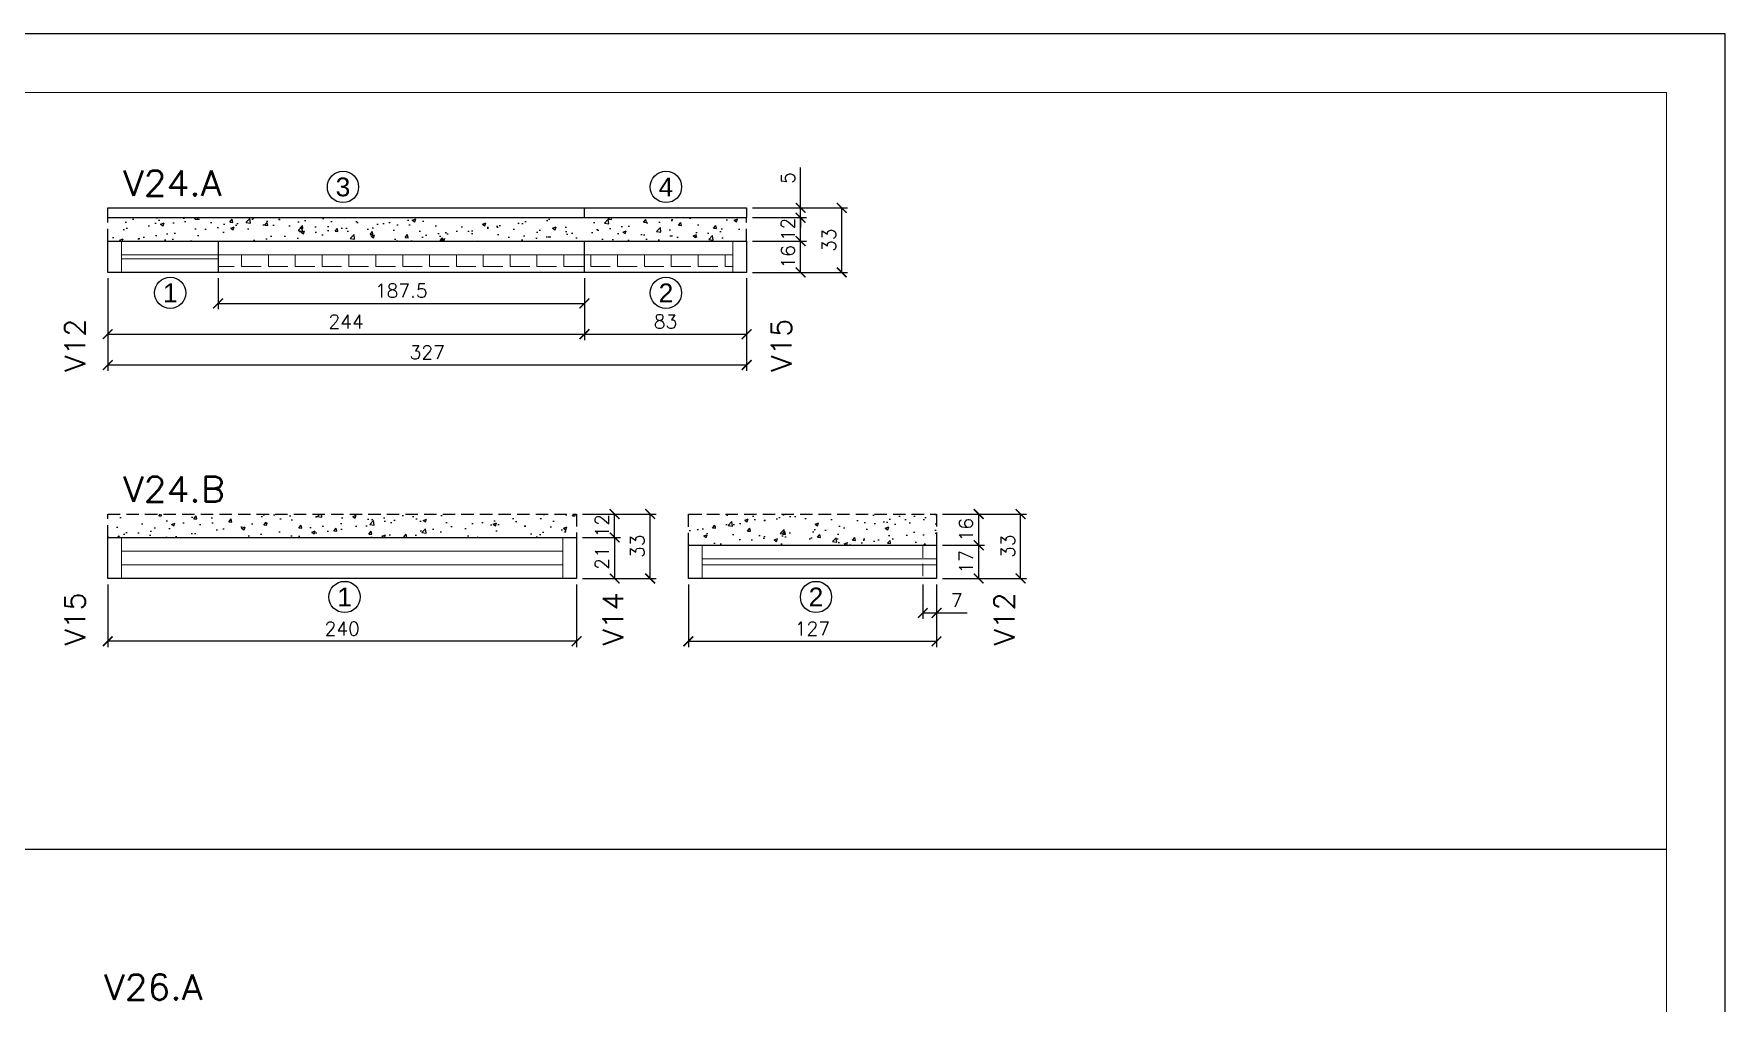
# Model space of a CAD drawing. Extents: x -23436 to 4767, y -4638 to 9755.
# Drawn here: x -16887 to -16021, y -1114 to -618 of the extents above; entities that cross this region are included whole.
import ezdxf
from ezdxf.enums import TextEntityAlignment as Align

# ---------------------------------------------------------------- set-up
doc = ezdxf.new("R2010")
doc.units = 0
doc.header["$PDMODE"] = 2
doc.header["$PDSIZE"] = 10
doc.linetypes.add('HIDDEN', pattern=[9.525, 6.35, -3.175])
doc.layers.get('0').update_dxf_attribs({"lineweight": 13})
doc.layers.get('Defpoints').update_dxf_attribs({"lineweight": 13})
for name, color, linetype in [('Concreto', 250, 'HIDDEN'), ('Cota', 4, 'Continuous'), ('MB Logo', 255, 'Continuous'), ('Painéis', 200, 'Continuous'), ('Romaneio', 10, 'Continuous')]:
    doc.layers.add(name, color=color, linetype=linetype)
for name, color, linetype, lineweight in [('FOLHA MB', 7, 'Continuous', 13), ('Sarr 2.2x7', 40, 'Continuous', 9), ('Texto Seção', 7, 'Continuous', 15)]:
    doc.layers.add(name, color=color, linetype=linetype, lineweight=lineweight)
doc.layers.add('Laje_Perimetro', color=7, linetype='Continuous', plot=False)
doc.styles.add('ARIAL', font='arial.ttf', dxfattribs={"oblique": 15, "height": 25})
doc.styles.add('REGUA-120', font='ROMANS.shx', dxfattribs={"height": 15})
doc.styles.add('ROMANS', font='romans.shx')
doc.dimstyles.new('Cota Paínel', dxfattribs={"dimtxt": 7, "dimasz": 5, "dimexe": 3, "dimexo": 3, "dimgap": 3, "dimtad": 1, "dimdec": 1, "dimzin": 12, "dimdsep": 46, "dimtxsty": 'ROMANS', "dimblk": 'ARCHTICK', "dimcen": 0, "dimclrd": 4, "dimclre": 4, "dimclrt": 1, "dimadec": 1, "dimazin": 3, "dimtfac": 1, "dimtdec": 1, "dimtmove": 0, "dimatfit": 3, "dimldrblk": 'OBLIQUE', "dimfxl": 1, "dimtolj": 1, "dimtzin": 12, "dimarcsym": 0})
pattern_1 = [(50, (-157.003, 27.208), (17.931505, -1.568803), [1.875, -20.625]), (355, (-157.003, 27.208), (-3.468783, 18.804803), [1.5, -16.5]), (100.45144, (-155.509, 27.077), (14.462721, 17.236), [1.593505, -17.528553]), (46.1842, (-157.003, 32.208), (26.681033, -4.137982), [2.8125, -30.9375]), (96.63564, (-154.78, 31.863), (23.36655, 24.352965), [2.39026, -26.292844]), (351.18416, (-157.003, 32.208), (23.36655, 24.352965), [2.25, -24.75]), (21, (-154.503, 30.958), (14.922676, -10.065472), [1.875, -20.625]), (326, (-154.503, 30.958), (6.082883, 18.128751), [1.5, -16.5]), (71.45144, (-153.26, 30.119), (21.00556, 8.063279), [1.593505, -17.528553]), (37.5, (-157.003, 27.208), (0.3039964, 8.3223463), [0, -16.3, 0, -16.75, 0, -16.5625]), (7.5, (-157.003, 27.208), (6.5767384, 9.860293), [0, -9.55, 0, -15.925, 0, -6.3125]), (327.5, (-162.578, 27.208), (13.345561, -0.5638718), [0, -6.25, 0, -19.5, 0, -25.875]), (317.5, (-165.078, 27.208), (14.579654, 2.5026246), [0, -8.125, 0, -12.95, 0, -18.375])]

# ---------------------------------------------------------------- blocks, each defined once
blk = doc.blocks.new('A$C169d8357')
at = {"layer": 'FOLHA MB', "color": 1}
for points in [[(0, 1199.94), (0, 149.94), (1485.02, 149.94), (1485.02, 1199.94)], [(70, 1169.94), (70, 179.94), (1455.02, 179.94), (1455.02, 1169.94)]]:
    blk.add_lwpolyline(points, close=True, dxfattribs=at)
blk = doc.blocks.new('_ArchTick')
at = {"color": 0, "linetype": 'ByBlock', "const_width": 0.15}
blk.add_lwpolyline([(-0.5, -0.5), (0.5, 0.5)], dxfattribs=at)
blk = doc.blocks.new('*D1217')
at = {"layer": 'Cota', "color": 4, "lineweight": -2, "transparency": 16777216}
for p, q in [((-16432.03, -899.51), (-16432.03, -917.12)), ((-16425.03, -899.51), (-16425.03, -917.12)), ((-16432.03, -914.12), (-16425.03, -914.12)), ((-16425.03, -914.12), (-16409.37, -914.12))]:
    blk.add_line(p, q, dxfattribs=at)
at = {"layer": 'Defpoints', "color": 0, "transparency": 16777216}
for p in [(-16432.03, -896.51), (-16425.03, -896.51), (-16425.03, -914.12)]:
    blk.add_point(p, dxfattribs=at)
at = {"layer": 'Cota', "color": 4, "lineweight": -2, "transparency": 16777216, "xscale": 5, "yscale": 5, "zscale": 5, "rotation": 180}
blk.add_blockref('_ArchTick', (-16432.03, -914.12), dxfattribs=at)
at = {"layer": 'Cota', "color": 4, "lineweight": -2, "transparency": 16777216, "xscale": 5, "yscale": 5, "zscale": 5}
blk.add_blockref('_ArchTick', (-16425.03, -914.12), dxfattribs=at)
at = {"layer": 'Cota', "color": 1, "transparency": 16777216, "insert": (-16414.7, -907.62), "char_height": 7, "attachment_point": 5, "style": 'ROMANS'}
blk.add_mtext('\\A1;7', dxfattribs=at)
blk = doc.blocks.new('_OBLIQUE')
at = {"color": 0, "linetype": 'ByBlock', "lineweight": -2}
for p, q in [((0, 0), (-1, 0)), ((-0.5, -0.5), (0.5, 0.5))]:
    blk.add_line(p, q, dxfattribs=at)
blk = doc.blocks.new('*D1218')
at = {"layer": 'Cota', "color": 4, "lineweight": -2, "transparency": 16777216}
for p, q in [((-16422.03, -879.51), (-16400.43, -879.51)), ((-16403.43, -896.51), (-16403.43, -879.51)), ((-16422.03, -896.51), (-16400.43, -896.51))]:
    blk.add_line(p, q, dxfattribs=at)
at = {"layer": 'Defpoints', "color": 0, "transparency": 16777216}
for p in [(-16425.03, -879.51), (-16403.43, -879.51), (-16425.03, -896.51)]:
    blk.add_point(p, dxfattribs=at)
at = {"layer": 'Cota', "color": 4, "lineweight": -2, "transparency": 16777216, "xscale": 5, "yscale": 5, "zscale": 5}
for p, rotation in [((-16403.43, -879.51), 90), ((-16403.43, -896.51), 270)]:
    blk.add_blockref('_ArchTick', p, dxfattribs=dict(at, rotation=rotation))
at = {"layer": 'Cota', "color": 1, "transparency": 16777216, "insert": (-16409.93, -888.01), "char_height": 7, "attachment_point": 5, "rotation": 90, "style": 'ROMANS'}
blk.add_mtext('\\A1;17', dxfattribs=at)
blk = doc.blocks.new('*D1219')
at = {"layer": 'Cota', "color": 4, "lineweight": -2, "transparency": 16777216}
for p, q in [((-16422.03, -863.51), (-16400.43, -863.51)), ((-16403.43, -879.51), (-16403.43, -863.51)), ((-16422.03, -879.51), (-16400.43, -879.51))]:
    blk.add_line(p, q, dxfattribs=at)
at = {"layer": 'Defpoints', "color": 0, "transparency": 16777216}
for p in [(-16425.03, -863.51), (-16403.43, -863.51), (-16425.03, -879.51)]:
    blk.add_point(p, dxfattribs=at)
at = {"layer": 'Cota', "color": 4, "lineweight": -2, "transparency": 16777216, "xscale": 5, "yscale": 5, "zscale": 5}
for p, rotation in [((-16403.43, -863.51), 90), ((-16403.43, -879.51), 270)]:
    blk.add_blockref('_ArchTick', p, dxfattribs=dict(at, rotation=rotation))
at = {"layer": 'Cota', "color": 1, "transparency": 16777216, "insert": (-16409.93, -871.51), "char_height": 7, "attachment_point": 5, "rotation": 90, "style": 'ROMANS'}
blk.add_mtext('\\A1;16', dxfattribs=at)
blk = doc.blocks.new('*D1220')
at = {"layer": 'Cota', "color": 4, "lineweight": -2, "transparency": 16777216}
for p, q in [((-16422.03, -863.51), (-16378.99, -863.51)), ((-16381.99, -896.51), (-16381.99, -863.51)), ((-16422.03, -896.51), (-16378.99, -896.51))]:
    blk.add_line(p, q, dxfattribs=at)
at = {"layer": 'Defpoints', "color": 0, "transparency": 16777216}
for p in [(-16425.03, -863.51), (-16381.99, -863.51), (-16425.03, -896.51)]:
    blk.add_point(p, dxfattribs=at)
at = {"layer": 'Cota', "color": 4, "lineweight": -2, "transparency": 16777216, "xscale": 5, "yscale": 5, "zscale": 5}
for p, rotation in [((-16381.99, -863.51), 90), ((-16381.99, -896.51), 270)]:
    blk.add_blockref('_ArchTick', p, dxfattribs=dict(at, rotation=rotation))
at = {"layer": 'Cota', "color": 1, "transparency": 16777216, "insert": (-16388.49, -880.01), "char_height": 7, "attachment_point": 5, "rotation": 90, "style": 'ROMANS'}
blk.add_mtext('\\A1;33', dxfattribs=at)
blk = doc.blocks.new('*D1221')
at = {"layer": 'Cota', "color": 4, "lineweight": -2, "transparency": 16777216}
for p, q in [((-16606.2, -875.51), (-16586.75, -875.51)), ((-16589.75, -875.51), (-16589.75, -896.51)), ((-16606.2, -896.51), (-16586.75, -896.51))]:
    blk.add_line(p, q, dxfattribs=at)
at = {"layer": 'Defpoints', "color": 0, "transparency": 16777216}
for p in [(-16609.2, -875.51), (-16609.2, -896.51), (-16589.75, -896.51)]:
    blk.add_point(p, dxfattribs=at)
at = {"layer": 'Cota', "color": 4, "lineweight": -2, "transparency": 16777216, "xscale": 5, "yscale": 5, "zscale": 5}
for p, rotation in [((-16589.75, -875.51), 90), ((-16589.75, -896.51), 270)]:
    blk.add_blockref('_ArchTick', p, dxfattribs=dict(at, rotation=rotation))
at = {"layer": 'Cota', "color": 1, "transparency": 16777216, "insert": (-16596.25, -886.01), "char_height": 7, "attachment_point": 5, "rotation": 90, "style": 'ROMANS'}
blk.add_mtext('\\A1;21', dxfattribs=at)
blk = doc.blocks.new('*D1222')
at = {"layer": 'Cota', "color": 4, "lineweight": -2, "transparency": 16777216}
for p, q in [((-16606.2, -863.51), (-16586.75, -863.51)), ((-16589.75, -875.51), (-16589.75, -863.51)), ((-16606.2, -875.51), (-16586.75, -875.51))]:
    blk.add_line(p, q, dxfattribs=at)
at = {"layer": 'Defpoints', "color": 0, "transparency": 16777216}
for p in [(-16609.2, -863.51), (-16589.75, -863.51), (-16609.2, -875.51)]:
    blk.add_point(p, dxfattribs=at)
at = {"layer": 'Cota', "color": 4, "lineweight": -2, "transparency": 16777216, "xscale": 5, "yscale": 5, "zscale": 5}
for p, rotation in [((-16589.75, -863.51), 90), ((-16589.75, -875.51), 270)]:
    blk.add_blockref('_ArchTick', p, dxfattribs=dict(at, rotation=rotation))
at = {"layer": 'Cota', "color": 1, "transparency": 16777216, "insert": (-16596.25, -869.51), "char_height": 7, "attachment_point": 5, "rotation": 90, "style": 'ROMANS'}
blk.add_mtext('\\A1;12', dxfattribs=at)
blk = doc.blocks.new('*D1223')
at = {"layer": 'Cota', "color": 4, "lineweight": -2, "transparency": 16777216}
for p, q in [((-16606.2, -863.51), (-16568.57, -863.51)), ((-16571.57, -896.51), (-16571.57, -863.51)), ((-16606.2, -896.51), (-16568.57, -896.51))]:
    blk.add_line(p, q, dxfattribs=at)
at = {"layer": 'Defpoints', "color": 0, "transparency": 16777216}
for p in [(-16609.2, -863.51), (-16571.57, -863.51), (-16609.2, -896.51)]:
    blk.add_point(p, dxfattribs=at)
at = {"layer": 'Cota', "color": 4, "lineweight": -2, "transparency": 16777216, "xscale": 5, "yscale": 5, "zscale": 5}
for p, rotation in [((-16571.57, -863.51), 90), ((-16571.57, -896.51), 270)]:
    blk.add_blockref('_ArchTick', p, dxfattribs=dict(at, rotation=rotation))
at = {"layer": 'Cota', "color": 1, "transparency": 16777216, "insert": (-16578.07, -880.01), "char_height": 7, "attachment_point": 5, "rotation": 90, "style": 'ROMANS'}
blk.add_mtext('\\A1;33', dxfattribs=at)
blk = doc.blocks.new('*D1224')
at = {"layer": 'Cota', "color": 4, "lineweight": -2, "transparency": 16777216}
for p, q in [((-16552.03, -899.51), (-16552.03, -931.64)), ((-16425.03, -899.51), (-16425.03, -931.64)), ((-16552.03, -928.64), (-16425.03, -928.64))]:
    blk.add_line(p, q, dxfattribs=at)
at = {"layer": 'Defpoints', "color": 0, "transparency": 16777216}
for p in [(-16552.03, -896.51), (-16425.03, -896.51), (-16425.03, -928.64)]:
    blk.add_point(p, dxfattribs=at)
at = {"layer": 'Cota', "color": 4, "lineweight": -2, "transparency": 16777216, "xscale": 5, "yscale": 5, "zscale": 5, "rotation": 180}
blk.add_blockref('_ArchTick', (-16552.03, -928.64), dxfattribs=at)
at = {"layer": 'Cota', "color": 4, "lineweight": -2, "transparency": 16777216, "xscale": 5, "yscale": 5, "zscale": 5}
blk.add_blockref('_ArchTick', (-16425.03, -928.64), dxfattribs=at)
at = {"layer": 'Cota', "color": 1, "transparency": 16777216, "insert": (-16488.53, -922.14), "char_height": 7, "attachment_point": 5, "style": 'ROMANS'}
blk.add_mtext('\\A1;127', dxfattribs=at)
blk = doc.blocks.new('*D1225')
at = {"layer": 'Cota', "color": 4, "lineweight": -2, "transparency": 16777216}
for p, q in [((-16849.2, -899.51), (-16849.2, -931.64)), ((-16609.2, -899.51), (-16609.2, -931.64)), ((-16609.2, -928.64), (-16849.2, -928.64))]:
    blk.add_line(p, q, dxfattribs=at)
at = {"layer": 'Defpoints', "color": 0, "transparency": 16777216}
for p in [(-16849.2, -896.51), (-16609.2, -896.51), (-16849.2, -928.64)]:
    blk.add_point(p, dxfattribs=at)
at = {"layer": 'Cota', "color": 4, "lineweight": -2, "transparency": 16777216, "xscale": 5, "yscale": 5, "zscale": 5, "rotation": 180}
blk.add_blockref('_ArchTick', (-16849.2, -928.64), dxfattribs=at)
at = {"layer": 'Cota', "color": 4, "lineweight": -2, "transparency": 16777216, "xscale": 5, "yscale": 5, "zscale": 5}
blk.add_blockref('_ArchTick', (-16609.2, -928.64), dxfattribs=at)
at = {"layer": 'Cota', "color": 1, "transparency": 16777216, "insert": (-16729.2, -922.14), "char_height": 7, "attachment_point": 5, "style": 'ROMANS'}
blk.add_mtext('\\A1;240', dxfattribs=at)
blk = doc.blocks.new('*D1226')
at = {"layer": 'Cota', "color": 4, "lineweight": -2, "transparency": 16777216}
for p, q in [((-16849.2, -742.83), (-16849.2, -774.48)), ((-16605.2, -742.83), (-16605.2, -774.48)), ((-16849.2, -771.48), (-16605.2, -771.48))]:
    blk.add_line(p, q, dxfattribs=at)
at = {"layer": 'Defpoints', "color": 0, "transparency": 16777216}
for p in [(-16849.2, -739.83), (-16605.2, -739.83), (-16605.2, -771.48)]:
    blk.add_point(p, dxfattribs=at)
at = {"layer": 'Cota', "color": 4, "lineweight": -2, "transparency": 16777216, "xscale": 5, "yscale": 5, "zscale": 5, "rotation": 180}
blk.add_blockref('_ArchTick', (-16849.2, -771.48), dxfattribs=at)
at = {"layer": 'Cota', "color": 4, "lineweight": -2, "transparency": 16777216, "xscale": 5, "yscale": 5, "zscale": 5}
blk.add_blockref('_ArchTick', (-16605.2, -771.48), dxfattribs=at)
at = {"layer": 'Cota', "color": 1, "transparency": 16777216, "insert": (-16727.2, -764.98), "char_height": 7, "attachment_point": 5, "style": 'ROMANS'}
blk.add_mtext('\\A1;244', dxfattribs=at)
blk = doc.blocks.new('*D1227')
at = {"layer": 'Cota', "color": 4, "lineweight": -2, "transparency": 16777216}
for p, q in [((-16605.2, -742.83), (-16605.2, -774.48)), ((-16522.2, -742.83), (-16522.2, -774.48)), ((-16605.2, -771.48), (-16522.2, -771.48))]:
    blk.add_line(p, q, dxfattribs=at)
at = {"layer": 'Defpoints', "color": 0, "transparency": 16777216}
for p in [(-16605.2, -739.83), (-16522.2, -739.83), (-16522.2, -771.48)]:
    blk.add_point(p, dxfattribs=at)
at = {"layer": 'Cota', "color": 4, "lineweight": -2, "transparency": 16777216, "xscale": 5, "yscale": 5, "zscale": 5, "rotation": 180}
blk.add_blockref('_ArchTick', (-16605.2, -771.48), dxfattribs=at)
at = {"layer": 'Cota', "color": 4, "lineweight": -2, "transparency": 16777216, "xscale": 5, "yscale": 5, "zscale": 5}
blk.add_blockref('_ArchTick', (-16522.2, -771.48), dxfattribs=at)
at = {"layer": 'Cota', "color": 1, "transparency": 16777216, "insert": (-16563.7, -764.98), "char_height": 7, "attachment_point": 5, "style": 'ROMANS'}
blk.add_mtext('\\A1;83', dxfattribs=at)
blk = doc.blocks.new('*D1228')
at = {"layer": 'Cota', "color": 4, "lineweight": -2, "transparency": 16777216}
for p, q in [((-16792.7, -742.83), (-16792.7, -758.72)), ((-16605.2, -742.83), (-16605.2, -758.72)), ((-16792.7, -755.72), (-16605.2, -755.72))]:
    blk.add_line(p, q, dxfattribs=at)
at = {"layer": 'Defpoints', "color": 0, "transparency": 16777216}
for p in [(-16792.7, -739.83), (-16605.2, -739.83), (-16605.2, -755.72)]:
    blk.add_point(p, dxfattribs=at)
at = {"layer": 'Cota', "color": 4, "lineweight": -2, "transparency": 16777216, "xscale": 5, "yscale": 5, "zscale": 5, "rotation": 180}
blk.add_blockref('_ArchTick', (-16792.7, -755.72), dxfattribs=at)
at = {"layer": 'Cota', "color": 4, "lineweight": -2, "transparency": 16777216, "xscale": 5, "yscale": 5, "zscale": 5}
blk.add_blockref('_ArchTick', (-16605.2, -755.72), dxfattribs=at)
at = {"layer": 'Cota', "color": 1, "transparency": 16777216, "insert": (-16698.95, -749.22), "char_height": 7, "attachment_point": 5, "style": 'ROMANS'}
blk.add_mtext('\\A1;187.5', dxfattribs=at)
blk = doc.blocks.new('*D1229')
at = {"layer": 'Cota', "color": 4, "lineweight": -2, "transparency": 16777216}
for p, q in [((-16849.2, -742.83), (-16849.2, -790.24)), ((-16522.2, -742.83), (-16522.2, -790.24)), ((-16522.2, -787.24), (-16849.2, -787.24))]:
    blk.add_line(p, q, dxfattribs=at)
at = {"layer": 'Defpoints', "color": 0, "transparency": 16777216}
for p in [(-16849.2, -739.83), (-16522.2, -739.83), (-16849.2, -787.24)]:
    blk.add_point(p, dxfattribs=at)
at = {"layer": 'Cota', "color": 4, "lineweight": -2, "transparency": 16777216, "xscale": 5, "yscale": 5, "zscale": 5, "rotation": 180}
blk.add_blockref('_ArchTick', (-16849.2, -787.24), dxfattribs=at)
at = {"layer": 'Cota', "color": 4, "lineweight": -2, "transparency": 16777216, "xscale": 5, "yscale": 5, "zscale": 5}
blk.add_blockref('_ArchTick', (-16522.2, -787.24), dxfattribs=at)
at = {"layer": 'Cota', "color": 1, "transparency": 16777216, "insert": (-16685.7, -780.74), "char_height": 7, "attachment_point": 5, "style": 'ROMANS'}
blk.add_mtext('\\A1;327', dxfattribs=at)
blk = doc.blocks.new('*D1230')
at = {"layer": 'Cota', "color": 4, "lineweight": -2, "transparency": 16777216}
for p, q in [((-16519.2, -723.83), (-16491.57, -723.83)), ((-16494.57, -739.83), (-16494.57, -723.83)), ((-16519.2, -739.83), (-16491.57, -739.83))]:
    blk.add_line(p, q, dxfattribs=at)
at = {"layer": 'Defpoints', "color": 0, "transparency": 16777216}
for p in [(-16522.2, -723.83), (-16494.57, -723.83), (-16522.2, -739.83)]:
    blk.add_point(p, dxfattribs=at)
at = {"layer": 'Cota', "color": 4, "lineweight": -2, "transparency": 16777216, "xscale": 5, "yscale": 5, "zscale": 5}
for p, rotation in [((-16494.57, -723.83), 90), ((-16494.57, -739.83), 270)]:
    blk.add_blockref('_ArchTick', p, dxfattribs=dict(at, rotation=rotation))
at = {"layer": 'Cota', "color": 1, "transparency": 16777216, "insert": (-16501.07, -731.83), "char_height": 7, "attachment_point": 5, "rotation": 90, "style": 'ROMANS'}
blk.add_mtext('\\A1;16', dxfattribs=at)
blk = doc.blocks.new('*D1231')
at = {"layer": 'Cota', "color": 4, "lineweight": -2, "transparency": 16777216}
for p, q in [((-16519.2, -711.83), (-16491.57, -711.83)), ((-16494.57, -723.83), (-16494.57, -711.83)), ((-16519.2, -723.83), (-16491.57, -723.83))]:
    blk.add_line(p, q, dxfattribs=at)
at = {"layer": 'Defpoints', "color": 0, "transparency": 16777216}
for p in [(-16522.2, -711.83), (-16494.57, -711.83), (-16522.2, -723.83)]:
    blk.add_point(p, dxfattribs=at)
at = {"layer": 'Cota', "color": 4, "lineweight": -2, "transparency": 16777216, "xscale": 5, "yscale": 5, "zscale": 5}
for p, rotation in [((-16494.57, -711.83), 90), ((-16494.57, -723.83), 270)]:
    blk.add_blockref('_ArchTick', p, dxfattribs=dict(at, rotation=rotation))
at = {"layer": 'Cota', "color": 1, "transparency": 16777216, "insert": (-16501.07, -717.83), "char_height": 7, "attachment_point": 5, "rotation": 90, "style": 'ROMANS'}
blk.add_mtext('\\A1;12', dxfattribs=at)
blk = doc.blocks.new('*D1232')
at = {"layer": 'Cota', "color": 4, "lineweight": -2, "transparency": 16777216}
for p, q in [((-16494.57, -706.83), (-16494.57, -686.17)), ((-16519.2, -706.83), (-16491.57, -706.83)), ((-16494.57, -711.83), (-16494.57, -706.83)), ((-16519.2, -711.83), (-16491.57, -711.83)), ((-16494.57, -711.83), (-16494.57, -716.83))]:
    blk.add_line(p, q, dxfattribs=at)
at = {"layer": 'Defpoints', "color": 0, "transparency": 16777216}
for p in [(-16522.2, -706.83), (-16494.57, -706.83), (-16522.2, -711.83)]:
    blk.add_point(p, dxfattribs=at)
at = {"layer": 'Cota', "color": 4, "lineweight": -2, "transparency": 16777216, "xscale": 5, "yscale": 5, "zscale": 5}
for p, rotation in [((-16494.57, -706.83), 270), ((-16494.57, -711.83), 90)]:
    blk.add_blockref('_ArchTick', p, dxfattribs=dict(at, rotation=rotation))
at = {"layer": 'Cota', "color": 1, "transparency": 16777216, "insert": (-16501.07, -691.5), "char_height": 7, "attachment_point": 5, "rotation": 90, "style": 'ROMANS'}
blk.add_mtext('\\A1;5', dxfattribs=at)
blk = doc.blocks.new('*D1233')
at = {"layer": 'Cota', "color": 4, "lineweight": -2, "transparency": 16777216}
for p, q in [((-16519.2, -706.83), (-16470.52, -706.83)), ((-16473.52, -739.83), (-16473.52, -706.83)), ((-16519.2, -739.83), (-16470.52, -739.83))]:
    blk.add_line(p, q, dxfattribs=at)
at = {"layer": 'Defpoints', "color": 0, "transparency": 16777216}
for p in [(-16522.2, -706.83), (-16473.52, -706.83), (-16522.2, -739.83)]:
    blk.add_point(p, dxfattribs=at)
at = {"layer": 'Cota', "color": 4, "lineweight": -2, "transparency": 16777216, "xscale": 5, "yscale": 5, "zscale": 5}
for p, rotation in [((-16473.52, -706.83), 90), ((-16473.52, -739.83), 270)]:
    blk.add_blockref('_ArchTick', p, dxfattribs=dict(at, rotation=rotation))
at = {"layer": 'Cota', "color": 1, "transparency": 16777216, "insert": (-16480.02, -723.33), "char_height": 7, "attachment_point": 5, "rotation": 90, "style": 'ROMANS'}
blk.add_mtext('\\A1;33', dxfattribs=at)

msp = doc.modelspace()

# ---------------------------------------------------------------- hatches: boundary and pattern name
at = {"true_color": 0x636466}
h = msp.add_hatch(dxfattribs=at)
h.set_pattern_fill('ANGLE', color=251, scale=50)
h.set_pattern_definition([(0, (-157.003, 88.128), (0, 13.75), [10, -3.75]), (90, (-157.003, 88.128), (-13.75, 8e-16), [10, -3.75])])
h.paths.add_polyline_path([(-16605.2, -730.83), (-16792.7, -730.83), (-16792.7, -739.83), (-16605.2, -739.83)])
h.paths.add_polyline_path([(-16529.2, -730.83), (-16605.2, -730.83), (-16605.2, -739.83), (-16529.2, -739.83)])
at = {"layer": 'Concreto'}
h = msp.add_hatch(dxfattribs=at)
h.set_pattern_fill('AR-CONC', color=256, scale=2.5)
h.set_pattern_definition([(50, (-157.003, 88.128), (17.931505, -1.568803), [1.875, -20.625]), (355, (-157.003, 88.128), (-3.468783, 18.804803), [1.5, -16.5]), (100.45144, (-155.509, 87.998), (14.462721, 17.236), [1.593505, -17.528553]), (46.1842, (-157.003, 93.128), (26.681033, -4.137982), [2.8125, -30.9375]), (96.63564, (-154.78, 92.784), (23.36655, 24.352965), [2.39026, -26.292844]), (351.18416, (-157.003, 93.128), (23.36655, 24.352965), [2.25, -24.75]), (21, (-154.503, 91.878), (14.922676, -10.065472), [1.875, -20.625]), (326, (-154.503, 91.878), (6.082883, 18.128751), [1.5, -16.5]), (71.45144, (-153.26, 91.04), (21.00556, 8.063279), [1.593505, -17.528553]), (37.5, (-157.003, 88.1284), (0.3039964, 8.3223463), [0, -16.3, 0, -16.75, 0, -16.5625]), (7.5, (-157.003, 88.128), (6.5767384, 9.860293), [0, -9.55, 0, -15.925, 0, -6.3125]), (327.5, (-162.578, 88.1284), (13.345561, -0.5638718), [0, -6.25, 0, -19.5, 0, -25.875]), (317.5, (-165.078, 88.128), (14.579654, 2.5026246), [0, -8.125, 0, -12.95, 0, -18.375])])
h.paths.add_polyline_path([(-16522.2, -711.83), (-16849.2, -711.83), (-16849.2, -723.83), (-16842.2, -723.83), (-16529.2, -723.83), (-16522.2, -723.83)])
h = msp.add_hatch(dxfattribs=at)
h.set_pattern_fill('AR-CONC', color=256, scale=2.5)
h.set_pattern_definition(pattern_1)
h.paths.add_polyline_path([(-16609.2, -863.51), (-16849.2, -863.51), (-16849.2, -875.51), (-16842.2, -875.51), (-16609.2, -875.51)])
h = msp.add_hatch(dxfattribs=at)
h.set_pattern_fill('AR-CONC', color=256, scale=2.5)
h.set_pattern_definition(pattern_1)
h.paths.add_polyline_path([(-16425.03, -863.51), (-16552.03, -863.51), (-16552.03, -879.51), (-16545.03, -879.51), (-16425.03, -879.51)])

# ---------------------------------------------------------------- linework, layer by layer
for p, q in [((-16849.2, -723.83), (-16849.2, -711.83)), ((-16522.2, -723.83), (-16522.2, -711.83))]:
    msp.add_line(p, q, dxfattribs=at)
for points in [[(-16849.2, -875.51), (-16849.2, -863.51), (-16609.2, -863.51), (-16609.2, -875.51)], [(-16552.03, -879.51), (-16552.03, -863.51), (-16425.03, -863.51), (-16425.03, -879.51)]]:
    msp.add_lwpolyline(points, dxfattribs=at)
at = {"layer": 'Laje_Perimetro'}
msp.add_lwpolyline([(-16021.36, -617.74), (-17506.38, -617.74), (-17506.38, -1667.74), (-16021.36, -1667.74)], close=True, dxfattribs=at)
at = {"layer": 'MB Logo'}
msp.add_line((-17436.38, -1035.11), (-16051.36, -1035.11), dxfattribs=at)
at = {"layer": 'Painéis'}
for p, q in [((-16849.2, -706.83), (-16522.2, -706.83)), ((-16849.2, -711.83), (-16849.2, -706.83)), ((-16605.2, -711.83), (-16605.2, -706.83)), ((-16522.2, -706.83), (-16522.2, -711.83)), ((-16849.2, -711.83), (-16522.2, -711.83)), ((-16849.2, -723.83), (-16522.2, -723.83)), ((-16849.2, -739.83), (-16849.2, -723.83)), ((-16792.7, -723.83), (-16792.7, -739.83)), ((-16605.2, -739.83), (-16605.2, -723.83)), ((-16522.2, -723.83), (-16522.2, -739.83)), ((-16522.2, -739.83), (-16849.2, -739.83)), ((-16849.2, -875.51), (-16609.2, -875.51)), ((-16849.2, -896.51), (-16849.2, -875.51)), ((-16609.2, -875.51), (-16609.2, -896.51)), ((-16552.03, -879.51), (-16425.03, -879.51)), ((-16552.03, -896.51), (-16552.03, -879.51)), ((-16425.03, -879.51), (-16425.03, -896.51)), ((-16609.2, -896.51), (-16849.2, -896.51)), ((-16425.03, -896.51), (-16552.03, -896.51))]:
    msp.add_line(p, q, dxfattribs=at)
at = {"layer": 'Romaneio'}
for centre in [(-16728.8, -696.11), (-16563.49, -696.11), (-16817.21, -750.32), (-16563.49, -750.32), (-16727.97, -905.96), (-16486.7, -905.96)]:
    msp.add_circle(centre, 8, dxfattribs=at)
at = {"layer": 'Sarr 2.2x7', "color": 50}
for p, q in [((-16849.2, -706.83), (-16849.2, -709.33)), ((-16849.2, -706.83), (-16522.2, -706.83)), ((-16849.2, -711.83), (-16849.2, -709.33)), ((-16522.2, -706.83), (-16522.2, -709.33)), ((-16522.2, -711.83), (-16522.2, -709.33)), ((-16849.2, -711.83), (-16522.2, -711.83)), ((-16849.2, -739.83), (-16849.2, -723.83)), ((-16849.2, -723.83), (-16845.7, -723.83)), ((-16842.2, -723.83), (-16845.7, -723.83)), ((-16842.2, -739.83), (-16842.2, -723.83)), ((-16842.2, -723.83), (-16842.2, -727.33)), ((-16842.2, -723.83), (-16529.2, -723.83)), ((-16529.2, -723.83), (-16529.2, -727.33)), ((-16529.2, -723.83), (-16525.7, -723.83)), ((-16529.2, -723.83), (-16529.2, -739.83)), ((-16522.2, -723.83), (-16525.7, -723.83)), ((-16522.2, -723.83), (-16522.2, -739.83)), ((-16842.2, -730.83), (-16842.2, -727.33)), ((-16842.2, -730.83), (-16529.2, -730.83)), ((-16792.7, -732.83), (-16842.2, -732.83)), ((-16842.2, -732.83), (-16842.2, -736.33)), ((-16792.7, -732.83), (-16792.7, -736.33)), ((-16529.2, -730.83), (-16529.2, -727.33)), ((-16849.2, -739.83), (-16845.7, -739.83)), ((-16842.2, -739.83), (-16845.7, -739.83)), ((-16842.2, -739.83), (-16842.2, -736.33)), ((-16792.7, -739.83), (-16842.2, -739.83)), ((-16792.7, -739.83), (-16792.7, -736.33)), ((-16529.2, -739.83), (-16525.7, -739.83)), ((-16522.2, -739.83), (-16525.7, -739.83)), ((-16849.2, -896.51), (-16849.2, -875.51)), ((-16849.2, -875.51), (-16845.7, -875.51)), ((-16842.2, -875.51), (-16845.7, -875.51)), ((-16842.2, -896.51), (-16842.2, -875.51)), ((-16842.2, -875.51), (-16842.2, -879.01)), ((-16842.2, -875.51), (-16616.2, -875.51)), ((-16842.2, -882.51), (-16842.2, -879.01)), ((-16842.2, -882.51), (-16616.2, -882.51)), ((-16616.2, -875.51), (-16612.7, -875.51)), ((-16616.2, -875.51), (-16616.2, -896.51)), ((-16616.2, -875.51), (-16616.2, -879.01)), ((-16616.2, -882.51), (-16616.2, -879.01)), ((-16609.2, -875.51), (-16612.7, -875.51)), ((-16609.2, -875.51), (-16609.2, -896.51)), ((-16552.03, -896.51), (-16552.03, -879.51)), ((-16552.03, -879.51), (-16548.53, -879.51)), ((-16545.03, -879.51), (-16548.53, -879.51)), ((-16545.03, -896.51), (-16545.03, -879.51)), ((-16545.03, -879.51), (-16545.03, -883.01)), ((-16545.03, -879.51), (-16425.03, -879.51)), ((-16425.03, -879.51), (-16425.03, -883.01)), ((-16616.2, -889.51), (-16842.2, -889.51)), ((-16842.2, -889.51), (-16842.2, -893.01)), ((-16616.2, -889.51), (-16616.2, -893.01)), ((-16545.03, -886.51), (-16545.03, -883.01)), ((-16545.03, -886.51), (-16425.03, -886.51)), ((-16425.03, -889.51), (-16545.03, -889.51)), ((-16545.03, -889.51), (-16545.03, -893.01)), ((-16425.03, -886.51), (-16425.03, -883.01)), ((-16425.03, -889.51), (-16425.03, -893.01)), ((-16849.2, -896.51), (-16845.7, -896.51)), ((-16842.2, -896.51), (-16845.7, -896.51)), ((-16842.2, -896.51), (-16842.2, -893.01)), ((-16616.2, -896.51), (-16842.2, -896.51)), ((-16616.2, -896.51), (-16616.2, -893.01)), ((-16616.2, -896.51), (-16612.7, -896.51)), ((-16609.2, -896.51), (-16612.7, -896.51)), ((-16552.03, -896.51), (-16548.53, -896.51)), ((-16545.03, -896.51), (-16548.53, -896.51)), ((-16545.03, -896.51), (-16545.03, -893.01)), ((-16425.03, -896.51), (-16545.03, -896.51)), ((-16425.03, -896.51), (-16425.03, -893.01))]:
    msp.add_line(p, q, dxfattribs=at)
at = {"layer": 'Sarr 2.2x7', "linetype": 'HIDDEN'}
msp.add_line((-16432.03, -879.51), (-16432.03, -896.51), dxfattribs=at)

# ---------------------------------------------------------------- block references
at = {"layer": 'MB Logo'}
msp.add_blockref('A$C169d8357', (-17506.38, -1817.68), dxfattribs=at)

# ---------------------------------------------------------------- texts
at = {"layer": 'Romaneio', "color": 0, "style": 'ARIAL'}
for s, p in [('3', (-16728.8, -696.11)), ('4', (-16563.49, -696.11)), ('1', (-16817.21, -750.32)), ('2', (-16563.49, -750.32)), ('1', (-16727.97, -905.96)), ('2', (-16486.7, -905.96))]:
    msp.add_text(s, height=9.6, dxfattribs=at).set_placement(p, align=Align.MIDDLE_CENTER)
at = {"layer": 'Texto Seção', "style": 'REGUA-120', "width": 1.05}
for s, p in [('V24.A', (-16841.35, -700.65)), ('V24.B', (-16841.35, -857.32)), ('V26.A', (-16851.09, -1112.15))]:
    msp.add_text(s, height=13, dxfattribs=at).set_placement(p)
for s, p in [('V12', (-16865.97, -777.06)), ('V15', (-16504.43, -777.06)), ('V15', (-16865.97, -917.12)), ('V14', (-16590.59, -917.12)), ('V12', (-16390.23, -917.12))]:
    msp.add_text(s, height=10.4, rotation=90, dxfattribs=at).set_placement(p, align=Align.MIDDLE_CENTER)

# ---------------------------------------------------------------- dimensions: what is measured, and where the dimension line sits
at = {"layer": 'Cota'}
for base, p1, p2, picture, middle in [((-16494.57, -706.83), (-16522.2, -711.83), (-16522.2, -706.83), '*D1232', (-16501.07, -691.5)), ((-16473.52, -706.83), (-16522.2, -739.83), (-16522.2, -706.83), '*D1233', (-16480.02, -723.33)), ((-16571.57, -863.51), (-16609.2, -896.51), (-16609.2, -863.51), '*D1223', (-16578.07, -880.01)), ((-16381.99, -863.51), (-16425.03, -896.51), (-16425.03, -863.51), '*D1220', (-16388.49, -880.01)), ((-16589.75, -896.51), (-16609.2, -875.51), (-16609.2, -896.51), '*D1221', (-16596.25, -886.01)), ((-16403.43, -879.51), (-16425.03, -896.51), (-16425.03, -879.51), '*D1218', (-16409.93, -888.01))]:
    dim = msp.add_linear_dim(base=base, p1=p1, p2=p2, angle=90, dimstyle='Cota Paínel', dxfattribs=at)
    dim.commit()
    dim.dimension.update_dxf_attribs({"geometry": picture, "text_midpoint": middle})
for base, p1, p2, picture, middle in [((-16494.57, -711.83), (-16522.2, -723.83), (-16522.2, -711.83), '*D1231', (-16494.57, -717.83)), ((-16494.57, -723.83), (-16522.2, -739.83), (-16522.2, -723.83), '*D1230', (-16494.57, -731.83)), ((-16589.75, -863.51), (-16609.2, -875.51), (-16609.2, -863.51), '*D1222', (-16589.75, -869.51)), ((-16403.43, -863.51), (-16425.03, -879.51), (-16425.03, -863.51), '*D1219', (-16403.43, -871.51))]:
    dim = msp.add_linear_dim(base=base, p1=p1, p2=p2, angle=90, dimstyle='Cota Paínel', dxfattribs=at)
    dim.commit()
    dim.dimension.update_dxf_attribs({"geometry": picture, "text_midpoint": middle, "dimtype": 160})
for base, p1, p2, picture, middle in [((-16605.2, -771.48), (-16849.2, -739.83), (-16605.2, -739.83), '*D1226', (-16727.2, -764.98)), ((-16849.2, -787.24), (-16522.2, -739.83), (-16849.2, -739.83), '*D1229', (-16685.7, -780.74)), ((-16605.2, -755.72), (-16792.7, -739.83), (-16605.2, -739.83), '*D1228', (-16698.95, -749.22)), ((-16522.2, -771.48), (-16605.2, -739.83), (-16522.2, -739.83), '*D1227', (-16563.7, -764.98)), ((-16849.2, -928.64), (-16609.2, -896.51), (-16849.2, -896.51), '*D1225', (-16729.2, -922.14)), ((-16425.03, -928.64), (-16552.03, -896.51), (-16425.03, -896.51), '*D1224', (-16488.53, -922.14)), ((-16425.03, -914.12), (-16432.03, -896.51), (-16425.03, -896.51), '*D1217', (-16414.7, -907.62))]:
    dim = msp.add_linear_dim(base=base, p1=p1, p2=p2, dimstyle='Cota Paínel', dxfattribs=at)
    dim.commit()
    dim.dimension.update_dxf_attribs({"geometry": picture, "text_midpoint": middle})

doc.saveas('drawing.dxf')
